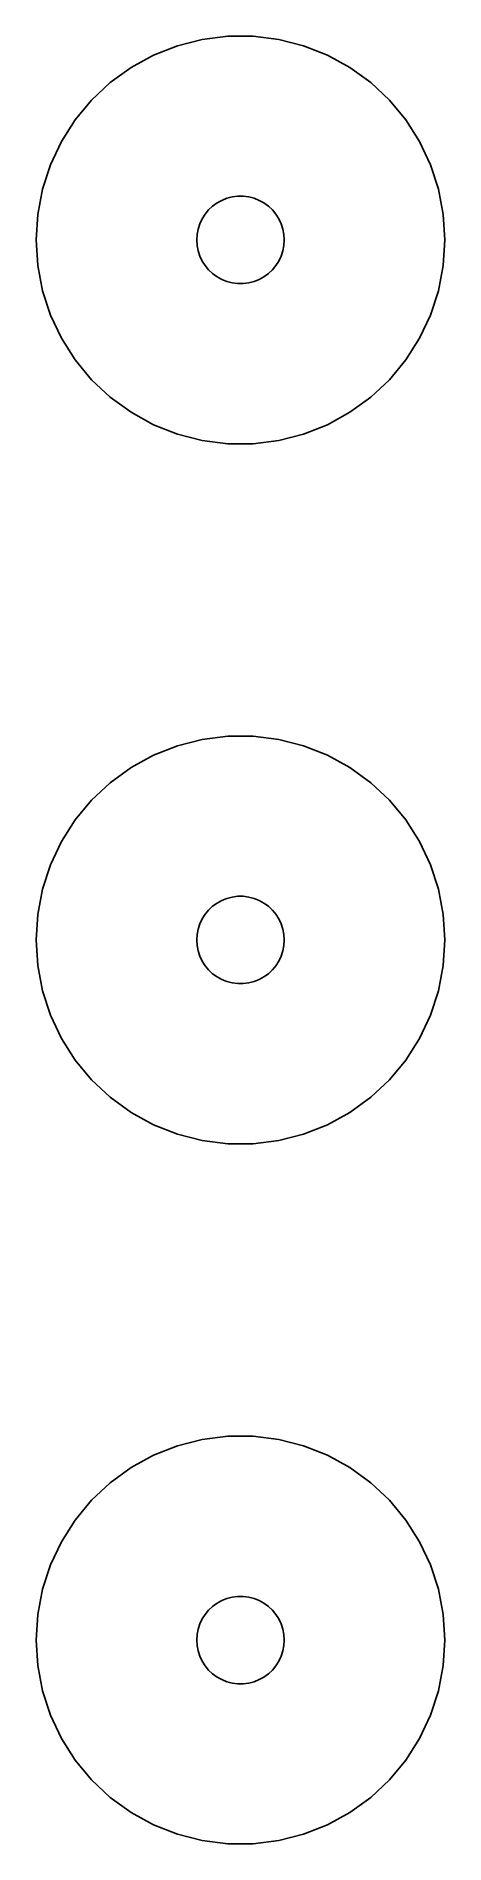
# Model space of a CAD drawing. Header units: metres. Extents: x -7 to 7, y 41 to 103.
import ezdxf

# ---------------------------------------------------------------- set-up
doc = ezdxf.new("R2010")
doc.units = ezdxf.units.M

msp = doc.modelspace()

# ---------------------------------------------------------------- linework, layer by layer
for p, q in [((-1.31166, 102.876), (-2.16312, 102.657)), ((-0.439529, 102.986), (-1.31166, 102.876)), ((0.439529, 102.986), (-0.439529, 102.986)), ((1.31166, 102.876), (0.439529, 102.986)), ((2.16312, 102.657), (1.31166, 102.876)), ((-2.98045, 102.334), (-3.75078, 101.91)), ((-2.16312, 102.657), (-2.98045, 102.334)), ((2.98045, 102.334), (2.16312, 102.657)), ((3.75078, 101.91), (2.98045, 102.334)), ((-3.75078, 101.91), (-4.46196, 101.394)), ((4.46196, 101.394), (3.75078, 101.91)), ((-4.46196, 101.394), (-5.10277, 100.792)), ((5.10277, 100.792), (4.46196, 101.394)), ((-5.10277, 100.792), (-5.66312, 100.114)), ((5.66312, 100.114), (5.10277, 100.792)), ((-5.66312, 100.114), (-6.13414, 99.3723)), ((6.13414, 99.3723), (5.66312, 100.114)), ((-6.13414, 99.3723), (-6.50842, 98.5769)), ((6.50842, 98.5769), (6.13414, 99.3723)), ((-6.50842, 98.5769), (-6.78008, 97.7408)), ((6.78008, 97.7408), (6.50842, 98.5769)), ((-6.78008, 97.7408), (-6.94479, 96.8773)), ((-0.803726, 97.2665), (-0.638657, 97.3572)), ((-0.638657, 97.3572), (-0.463516, 97.4266)), ((-0.463516, 97.4266), (-0.281067, 97.4734)), ((-0.281067, 97.4734), (-0.094177, 97.497)), ((-0.094177, 97.497), (0.094177, 97.497)), ((0.094177, 97.497), (0.281067, 97.4734)), ((0.281067, 97.4734), (0.463516, 97.4266)), ((0.463516, 97.4266), (0.638657, 97.3572)), ((0.638657, 97.3572), (0.803726, 97.2665)), ((6.94479, 96.8773), (6.78008, 97.7408)), ((-6.94479, 96.8773), (-7, 96)), ((-1.39465, 96.5522), (-1.31445, 96.7226)), ((-1.31445, 96.7226), (-1.21352, 96.8817)), ((-1.21352, 96.8817), (-1.09344, 97.0268)), ((-1.09344, 97.0268), (-0.956131, 97.1558)), ((-0.956131, 97.1558), (-0.803726, 97.2665)), ((0.803726, 97.2665), (0.956131, 97.1558)), ((0.956131, 97.1558), (1.09344, 97.0268)), ((1.09344, 97.0268), (1.21352, 96.8817)), ((1.21352, 96.8817), (1.31445, 96.7226)), ((1.31445, 96.7226), (1.39465, 96.5522)), ((7, 96), (6.94479, 96.8773)), ((-1.5, 96), (-1.48816, 96.188)), ((-1.48816, 96.188), (-1.45287, 96.373)), ((-1.45287, 96.373), (-1.39465, 96.5522)), ((1.39465, 96.5522), (1.45287, 96.373)), ((1.45287, 96.373), (1.48816, 96.188)), ((1.48816, 96.188), (1.5, 96)), ((-7, 96), (-6.94479, 95.1227)), ((-1.48816, 95.812), (-1.5, 96)), ((-1.45287, 95.627), (-1.48816, 95.812)), ((-1.39465, 95.4478), (-1.45287, 95.627)), ((-1.31445, 95.2774), (-1.39465, 95.4478)), ((1.39465, 95.4478), (1.31445, 95.2774)), ((1.45287, 95.627), (1.39465, 95.4478)), ((1.48816, 95.812), (1.45287, 95.627)), ((1.5, 96), (1.48816, 95.812)), ((6.94479, 95.1227), (7, 96)), ((-6.94479, 95.1227), (-6.78008, 94.2592)), ((-1.21352, 95.1183), (-1.31445, 95.2774)), ((-1.09344, 94.9732), (-1.21352, 95.1183)), ((-0.956131, 94.8442), (-1.09344, 94.9732)), ((-0.803726, 94.7335), (-0.956131, 94.8442)), ((0.956131, 94.8442), (0.803726, 94.7335)), ((1.09344, 94.9732), (0.956131, 94.8442)), ((1.21352, 95.1183), (1.09344, 94.9732)), ((1.31445, 95.2774), (1.21352, 95.1183)), ((6.78008, 94.2592), (6.94479, 95.1227)), ((-6.78008, 94.2592), (-6.50842, 93.4231)), ((-0.638657, 94.6428), (-0.803726, 94.7335)), ((-0.463516, 94.5734), (-0.638657, 94.6428)), ((-0.281067, 94.5266), (-0.463516, 94.5734)), ((-0.094177, 94.503), (-0.281067, 94.5266)), ((0.094177, 94.503), (-0.094177, 94.503)), ((0.281067, 94.5266), (0.094177, 94.503)), ((0.463516, 94.5734), (0.281067, 94.5266)), ((0.638657, 94.6428), (0.463516, 94.5734)), ((0.803726, 94.7335), (0.638657, 94.6428)), ((6.50842, 93.4231), (6.78008, 94.2592)), ((-6.50842, 93.4231), (-6.13414, 92.6277)), ((6.13414, 92.6277), (6.50842, 93.4231)), ((-6.13414, 92.6277), (-5.66312, 91.8855)), ((5.66312, 91.8855), (6.13414, 92.6277)), ((-5.66312, 91.8855), (-5.10277, 91.2082)), ((5.10277, 91.2082), (5.66312, 91.8855)), ((-5.10277, 91.2082), (-4.46196, 90.6064)), ((4.46196, 90.6064), (5.10277, 91.2082)), ((-4.46196, 90.6064), (-3.75078, 90.0897)), ((3.75078, 90.0897), (4.46196, 90.6064)), ((-3.75078, 90.0897), (-2.98045, 89.6662)), ((2.98045, 89.6662), (3.75078, 90.0897)), ((-2.98045, 89.6662), (-2.16312, 89.3426)), ((-2.16312, 89.3426), (-1.31166, 89.124)), ((1.31166, 89.124), (2.16312, 89.3426)), ((2.16312, 89.3426), (2.98045, 89.6662)), ((-1.31166, 89.124), (-0.439529, 89.0138)), ((-0.439529, 89.0138), (0.439529, 89.0138)), ((0.439529, 89.0138), (1.31166, 89.124)), ((-1.31166, 78.876), (-2.16312, 78.6574)), ((-0.439529, 78.9862), (-1.31166, 78.876)), ((0.439529, 78.9862), (-0.439529, 78.9862)), ((1.31166, 78.876), (0.439529, 78.9862)), ((2.16312, 78.6574), (1.31166, 78.876)), ((-2.98045, 78.3338), (-3.75078, 77.9103)), ((-2.16312, 78.6574), (-2.98045, 78.3338)), ((2.98045, 78.3338), (2.16312, 78.6574)), ((3.75078, 77.9103), (2.98045, 78.3338)), ((-3.75078, 77.9103), (-4.46196, 77.3936)), ((4.46196, 77.3936), (3.75078, 77.9103)), ((-4.46196, 77.3936), (-5.10277, 76.7918)), ((5.10277, 76.7918), (4.46196, 77.3936)), ((-5.10277, 76.7918), (-5.66312, 76.1145)), ((5.66312, 76.1145), (5.10277, 76.7918)), ((-5.66312, 76.1145), (-6.13414, 75.3723)), ((6.13414, 75.3723), (5.66312, 76.1145)), ((-6.13414, 75.3723), (-6.50842, 74.5769)), ((6.50842, 74.5769), (6.13414, 75.3723)), ((-6.50842, 74.5769), (-6.78008, 73.7408)), ((6.78008, 73.7408), (6.50842, 74.5769)), ((-6.78008, 73.7408), (-6.94479, 72.8773)), ((-1.09344, 73.0268), (-0.956131, 73.1558)), ((-0.956131, 73.1558), (-0.803726, 73.2665)), ((-0.803726, 73.2665), (-0.638657, 73.3572)), ((-0.638657, 73.3572), (-0.463516, 73.4266)), ((-0.463516, 73.4266), (-0.281067, 73.4734)), ((-0.281067, 73.4734), (-0.094177, 73.497)), ((-0.094177, 73.497), (0.094177, 73.497)), ((0.094177, 73.497), (0.281067, 73.4734)), ((0.281067, 73.4734), (0.463516, 73.4266)), ((0.463516, 73.4266), (0.638657, 73.3572)), ((0.638657, 73.3572), (0.803726, 73.2665)), ((0.803726, 73.2665), (0.956131, 73.1558)), ((0.956131, 73.1558), (1.09344, 73.0268)), ((6.94479, 72.8773), (6.78008, 73.7408)), ((-6.94479, 72.8773), (-7, 72)), ((-1.45287, 72.373), (-1.39465, 72.5522)), ((-1.39465, 72.5522), (-1.31445, 72.7226)), ((-1.31445, 72.7226), (-1.21352, 72.8817)), ((-1.21352, 72.8817), (-1.09344, 73.0268)), ((1.09344, 73.0268), (1.21352, 72.8817)), ((1.21352, 72.8817), (1.31445, 72.7226)), ((1.31445, 72.7226), (1.39465, 72.5522)), ((1.39465, 72.5522), (1.45287, 72.373)), ((7, 72), (6.94479, 72.8773)), ((-7, 72), (-6.94479, 71.1227)), ((-1.5, 72), (-1.48816, 72.188)), ((-1.48816, 71.812), (-1.5, 72)), ((-1.48816, 72.188), (-1.45287, 72.373)), ((1.45287, 72.373), (1.48816, 72.188)), ((1.48816, 72.188), (1.5, 72)), ((1.5, 72), (1.48816, 71.812)), ((6.94479, 71.1227), (7, 72)), ((-1.45287, 71.627), (-1.48816, 71.812)), ((-1.39465, 71.4478), (-1.45287, 71.627)), ((-1.31445, 71.2774), (-1.39465, 71.4478)), ((-1.21352, 71.1183), (-1.31445, 71.2774)), ((1.31445, 71.2774), (1.21352, 71.1183)), ((1.39465, 71.4478), (1.31445, 71.2774)), ((1.45287, 71.627), (1.39465, 71.4478)), ((1.48816, 71.812), (1.45287, 71.627)), ((-6.94479, 71.1227), (-6.78008, 70.2592)), ((-1.09344, 70.9732), (-1.21352, 71.1183)), ((-0.956131, 70.8442), (-1.09344, 70.9732)), ((-0.803726, 70.7335), (-0.956131, 70.8442)), ((-0.638657, 70.6428), (-0.803726, 70.7335)), ((0.803726, 70.7335), (0.638657, 70.6428)), ((0.956131, 70.8442), (0.803726, 70.7335)), ((1.09344, 70.9732), (0.956131, 70.8442)), ((1.21352, 71.1183), (1.09344, 70.9732)), ((6.78008, 70.2592), (6.94479, 71.1227)), ((-6.78008, 70.2592), (-6.50842, 69.4231)), ((-0.463516, 70.5734), (-0.638657, 70.6428)), ((-0.281067, 70.5266), (-0.463516, 70.5734)), ((-0.094177, 70.503), (-0.281067, 70.5266)), ((0.094177, 70.503), (-0.094177, 70.503)), ((0.281067, 70.5266), (0.094177, 70.503)), ((0.463516, 70.5734), (0.281067, 70.5266)), ((0.638657, 70.6428), (0.463516, 70.5734)), ((6.50842, 69.4231), (6.78008, 70.2592)), ((-6.50842, 69.4231), (-6.13414, 68.6277)), ((6.13414, 68.6277), (6.50842, 69.4231)), ((-6.13414, 68.6277), (-5.66312, 67.8855)), ((5.66312, 67.8855), (6.13414, 68.6277)), ((-5.66312, 67.8855), (-5.10277, 67.2082)), ((5.10277, 67.2082), (5.66312, 67.8855)), ((-5.10277, 67.2082), (-4.46196, 66.6064)), ((4.46196, 66.6064), (5.10277, 67.2082)), ((-4.46196, 66.6064), (-3.75078, 66.0897)), ((3.75078, 66.0897), (4.46196, 66.6064)), ((-3.75078, 66.0897), (-2.98045, 65.6662)), ((2.98045, 65.6662), (3.75078, 66.0897)), ((-2.98045, 65.6662), (-2.16312, 65.3426)), ((-2.16312, 65.3426), (-1.31166, 65.124)), ((-1.31166, 65.124), (-0.439529, 65.0138)), ((0.439529, 65.0138), (1.31166, 65.124)), ((1.31166, 65.124), (2.16312, 65.3426)), ((2.16312, 65.3426), (2.98045, 65.6662)), ((-0.439529, 65.0138), (0.439529, 65.0138)), ((-2.16312, 54.6574), (-2.98045, 54.3338)), ((-1.31166, 54.876), (-2.16312, 54.6574)), ((-0.439529, 54.9862), (-1.31166, 54.876)), ((0.439529, 54.9862), (-0.439529, 54.9862)), ((1.31166, 54.876), (0.439529, 54.9862)), ((2.16312, 54.6574), (1.31166, 54.876)), ((2.98045, 54.3338), (2.16312, 54.6574)), ((-2.98045, 54.3338), (-3.75078, 53.9103)), ((3.75078, 53.9103), (2.98045, 54.3338)), ((-4.46196, 53.3936), (-5.10277, 52.7918)), ((-3.75078, 53.9103), (-4.46196, 53.3936)), ((4.46196, 53.3936), (3.75078, 53.9103)), ((5.10277, 52.7918), (4.46196, 53.3936)), ((-5.10277, 52.7918), (-5.66312, 52.1145)), ((5.66312, 52.1145), (5.10277, 52.7918)), ((-5.66312, 52.1145), (-6.13414, 51.3723)), ((6.13414, 51.3723), (5.66312, 52.1145)), ((-6.13414, 51.3723), (-6.50842, 50.5769)), ((6.50842, 50.5769), (6.13414, 51.3723)), ((-6.50842, 50.5769), (-6.78008, 49.7408)), ((6.78008, 49.7408), (6.50842, 50.5769)), ((-6.78008, 49.7408), (-6.94479, 48.8773)), ((6.94479, 48.8773), (6.78008, 49.7408)), ((-1.21352, 48.8817), (-1.09344, 49.0268)), ((-1.09344, 49.0268), (-0.956131, 49.1558)), ((-0.956131, 49.1558), (-0.803726, 49.2665)), ((-0.803726, 49.2665), (-0.638657, 49.3572)), ((-0.638657, 49.3572), (-0.463516, 49.4266)), ((-0.463516, 49.4266), (-0.281067, 49.4734)), ((-0.281067, 49.4734), (-0.094177, 49.497)), ((-0.094177, 49.497), (0.094177, 49.497)), ((0.094177, 49.497), (0.281067, 49.4734)), ((0.281067, 49.4734), (0.463516, 49.4266)), ((0.463516, 49.4266), (0.638657, 49.3572)), ((0.638657, 49.3572), (0.803726, 49.2665)), ((0.803726, 49.2665), (0.956131, 49.1558)), ((0.956131, 49.1558), (1.09344, 49.0268)), ((1.09344, 49.0268), (1.21352, 48.8817)), ((-6.94479, 48.8773), (-7, 48)), ((-1.48816, 48.188), (-1.45287, 48.373)), ((-1.45287, 48.373), (-1.39465, 48.5522)), ((-1.39465, 48.5522), (-1.31445, 48.7226)), ((-1.31445, 48.7226), (-1.21352, 48.8817)), ((1.21352, 48.8817), (1.31445, 48.7226)), ((1.31445, 48.7226), (1.39465, 48.5522)), ((1.39465, 48.5522), (1.45287, 48.373)), ((1.45287, 48.373), (1.48816, 48.188)), ((7, 48), (6.94479, 48.8773)), ((-7, 48), (-6.94479, 47.1227)), ((-1.5, 48), (-1.48816, 48.188)), ((-1.48816, 47.812), (-1.5, 48)), ((-1.45287, 47.627), (-1.48816, 47.812)), ((1.48816, 47.812), (1.45287, 47.627)), ((1.48816, 48.188), (1.5, 48)), ((1.5, 48), (1.48816, 47.812)), ((6.94479, 47.1227), (7, 48)), ((-6.94479, 47.1227), (-6.78008, 46.2592)), ((-1.39465, 47.4478), (-1.45287, 47.627)), ((-1.31445, 47.2774), (-1.39465, 47.4478)), ((-1.21352, 47.1183), (-1.31445, 47.2774)), ((-1.09344, 46.9732), (-1.21352, 47.1183)), ((1.21352, 47.1183), (1.09344, 46.9732)), ((1.31445, 47.2774), (1.21352, 47.1183)), ((1.39465, 47.4478), (1.31445, 47.2774)), ((1.45287, 47.627), (1.39465, 47.4478)), ((6.78008, 46.2592), (6.94479, 47.1227)), ((-0.956131, 46.8442), (-1.09344, 46.9732)), ((-0.803726, 46.7335), (-0.956131, 46.8442)), ((-0.638657, 46.6428), (-0.803726, 46.7335)), ((-0.463516, 46.5734), (-0.638657, 46.6428)), ((-0.281067, 46.5266), (-0.463516, 46.5734)), ((-0.094177, 46.503), (-0.281067, 46.5266)), ((0.094177, 46.503), (-0.094177, 46.503)), ((0.281067, 46.5266), (0.094177, 46.503)), ((0.463516, 46.5734), (0.281067, 46.5266)), ((0.638657, 46.6428), (0.463516, 46.5734)), ((0.803726, 46.7335), (0.638657, 46.6428)), ((0.956131, 46.8442), (0.803726, 46.7335)), ((1.09344, 46.9732), (0.956131, 46.8442)), ((-6.78008, 46.2592), (-6.50842, 45.4231)), ((6.50842, 45.4231), (6.78008, 46.2592)), ((-6.50842, 45.4231), (-6.13414, 44.6277)), ((6.13414, 44.6277), (6.50842, 45.4231)), ((-6.13414, 44.6277), (-5.66312, 43.8855)), ((5.66312, 43.8855), (6.13414, 44.6277)), ((-5.66312, 43.8855), (-5.10277, 43.2082)), ((5.10277, 43.2082), (5.66312, 43.8855)), ((-5.10277, 43.2082), (-4.46196, 42.6064)), ((4.46196, 42.6064), (5.10277, 43.2082)), ((-4.46196, 42.6064), (-3.75078, 42.0897)), ((3.75078, 42.0897), (4.46196, 42.6064)), ((-3.75078, 42.0897), (-2.98045, 41.6662)), ((-2.98045, 41.6662), (-2.16312, 41.3426)), ((2.16312, 41.3426), (2.98045, 41.6662)), ((2.98045, 41.6662), (3.75078, 42.0897)), ((-2.16312, 41.3426), (-1.31166, 41.124)), ((-1.31166, 41.124), (-0.439529, 41.0138)), ((-0.439529, 41.0138), (0.439529, 41.0138)), ((0.439529, 41.0138), (1.31166, 41.124)), ((1.31166, 41.124), (2.16312, 41.3426))]:
    msp.add_line(p, q)

doc.saveas('drawing.dxf')
